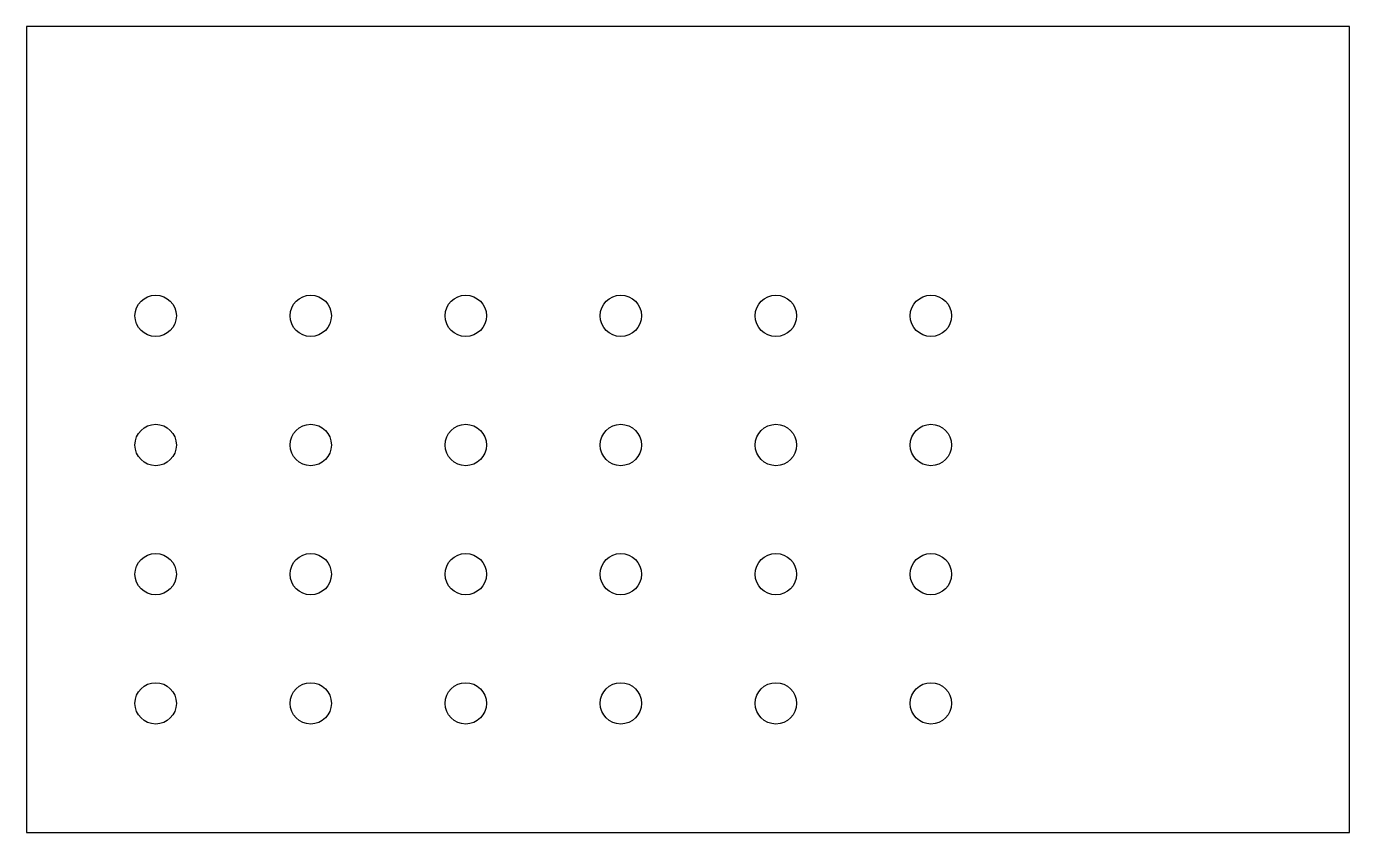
# Model space of a CAD drawing. Header units: metres. Extents: x 0 to 256, y 0 to 156.
import ezdxf

# ---------------------------------------------------------------- set-up
doc = ezdxf.new("R2010")
doc.units = ezdxf.units.M
doc.layers.add('CUT', color=1, linetype='Continuous')
doc.layers.add('HOLES', color=3, linetype='Continuous')

msp = doc.modelspace()

# ---------------------------------------------------------------- linework, layer by layer
at = {"layer": 'CUT'}
msp.add_lwpolyline([(0, 0), (256, 0), (256, 156), (0, 156), (0, 0)], dxfattribs=at)
at = {"layer": 'HOLES'}
for centre in [(25, 100), (55, 100), (85, 100), (115, 100), (145, 100), (175, 100), (25, 75), (55, 75), (85, 75), (115, 75), (145, 75), (175, 75), (25, 50), (55, 50), (85, 50), (115, 50), (145, 50), (175, 50), (25, 25), (55, 25), (85, 25), (115, 25), (145, 25), (175, 25)]:
    msp.add_circle(centre, 4, dxfattribs=at)

doc.saveas('drawing.dxf')
